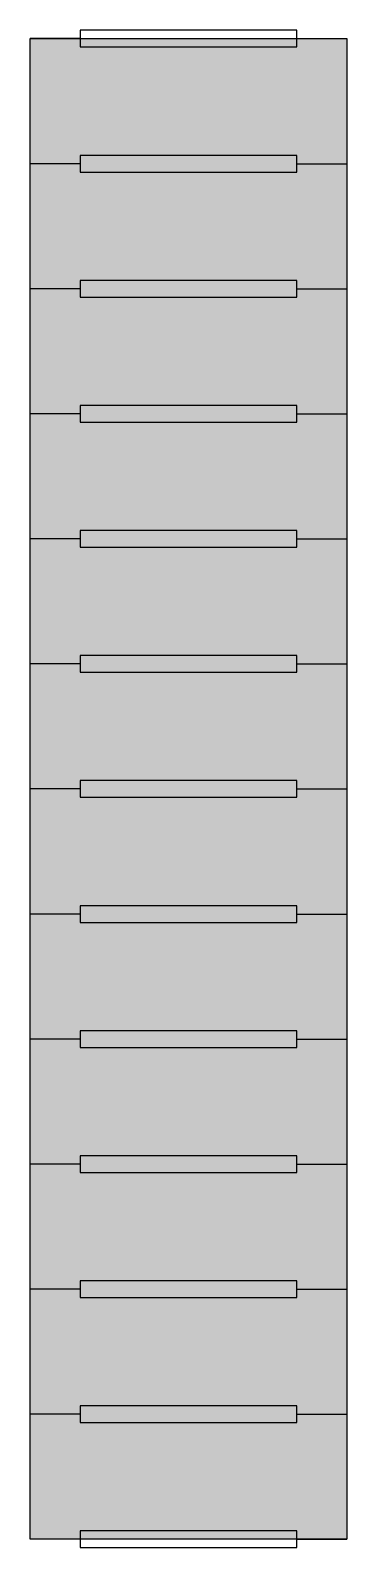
# Model space of a CAD drawing. Header units: millimetres. Extents: x -212 to 3588, y -69881 to -51681.
import ezdxf

# ---------------------------------------------------------------- set-up
doc = ezdxf.new("R2010")
doc.units = ezdxf.units.MM
doc.header["$LTSCALE"] = 5
doc.layers.add('254', color=254, linetype='Continuous')
doc.layers.add('9TIT', color=9, linetype='Continuous')

# ---------------------------------------------------------------- blocks, each defined once
blk = doc.blocks.new('PA1')
at = {"layer": '9TIT', "color": 8}
for p, q in [((600, 0), (0, 0)), ((3200, 0), (3800, 0))]:
    blk.add_line(p, q, dxfattribs=at)
blk.add_lwpolyline([(600, -100), (3200, -100), (3200, 100), (600, 100)], close=True, dxfattribs=at)

msp = doc.modelspace()

# ---------------------------------------------------------------- hatches: boundary and pattern name
at = {"layer": '254'}
msp.add_hatch(color=43, dxfattribs=at).paths.add_polyline_path([(3588, -69781), (-212, -69781), (-212, -51781), (3588, -51781)])

# ---------------------------------------------------------------- linework, layer by layer
msp.add_lwpolyline([(3588, -69781), (-212, -69781), (-212, -51781), (3588, -51781)], close=True)

# ---------------------------------------------------------------- block references
at = {"layer": '9TIT'}
for p in [(-212, -51781), (-212, -53281), (-212, -54781), (-212, -56281), (-212, -57781), (-212, -59281), (-212, -60781), (-212, -62281), (-212, -63781), (-212, -65281), (-212, -66781), (-212, -68281), (-212, -69781)]:
    msp.add_blockref('PA1', p, dxfattribs=at)

doc.saveas('drawing.dxf')
